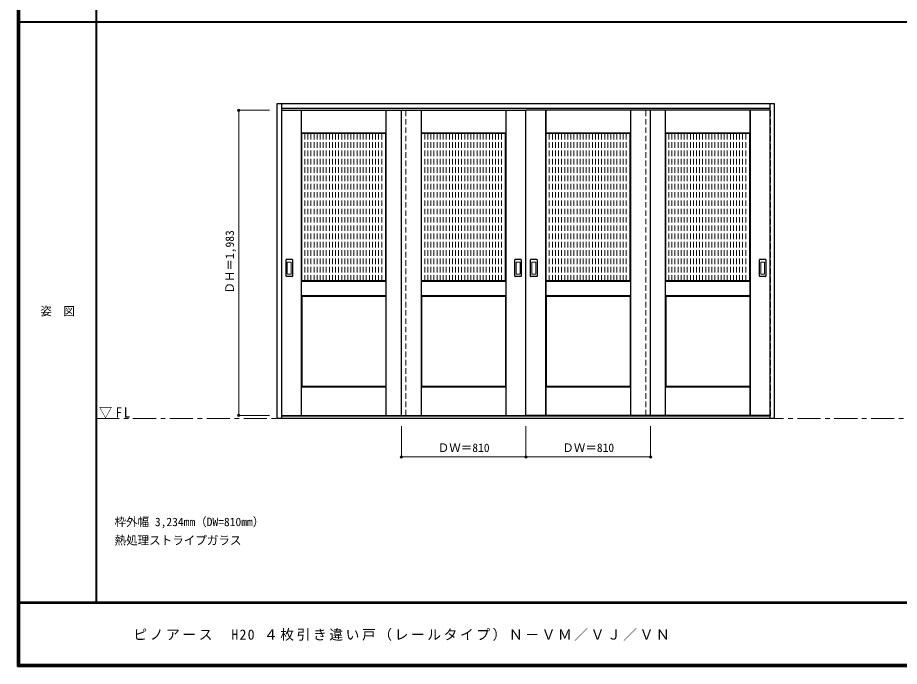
# Model space of a CAD drawing. Units: millimetres, scale not verified. Extents: x -6000 to 5700, y -4307 to 4260.
# Drawn here: x -6000 to -267, y -4205 to 12 of the extents above; entities that cross this region are included whole.
import ezdxf
from ezdxf.enums import TextEntityAlignment as Align

# ---------------------------------------------------------------- set-up
doc = ezdxf.new("R2010")
doc.units = ezdxf.units.MM
doc.header["$LTSCALE"] = 30
doc.header["$PDMODE"] = 32
doc.header["$PDSIZE"] = 15
doc.linetypes.add('CHAIN1', pattern=[8, 5, -1, 1, -1])
doc.linetypes.add('DASHED1', pattern=[1.8, 1.2, -0.6])
for name, color, linetype, lineweight in [('0-2_扉', 3, 'Continuous', 25), ('0-3_仕上げ', 4, 'Continuous', 9), ('0-4_枠', 3, 'Continuous', 25), ('0-6_引手', 3, 'Continuous', 25), ('0-B_寸法', 7, 'Continuous', 9), ('0-C_ハッチ', 4, 'DASHED1', 9), ('F-0_補助線', 7, 'CHAIN1', 18), ('F-1_枠', 6, 'Continuous', 40)]:
    doc.layers.add(name, color=color, linetype=linetype, lineweight=lineweight)
doc.layers.add('0-A_文字', color=7, linetype='Continuous')
doc.layers.add('F-A_文字', color=7, linetype='Continuous')
doc.styles.add('ＭＳ ゴシック', font='')
doc.styles.get('ＭＳ ゴシック').set_extended_font_data('MS Gothic')

msp = doc.modelspace()

# ---------------------------------------------------------------- linework, layer by layer
at = {"layer": '0-2_扉'}
for p, q in [((-4282, -590.25), (-2695, -590.25)), ((-3505, -2573.25), (-3505, -590.25)), ((-2695, -2573.25), (-2695, -590.25)), ((-1108, -590.25), (-2695, -590.25)), ((-1885, -2573.25), (-1885, -590.25)), ((-4282, -2573.25), (-2695, -2573.25)), ((-1108, -2573.25), (-2695, -2573.25))]:
    msp.add_line(p, q, dxfattribs=at)
at = {"layer": '0-2_扉', "color": 4, "linetype": 'DASHED1', "lineweight": 9}
for p, q in [((-3475, -2573.25), (-3475, -590.25)), ((-1915, -2573.25), (-1915, -590.25))]:
    msp.add_line(p, q, dxfattribs=at)
for points in [[(-4282, -2573.25), (-4285, -2573.25), (-4285, -590.25), (-4282, -590.25)], [(-1108, -2573.25), (-1105, -2573.25), (-1105, -590.25), (-1108, -590.25)]]:
    msp.add_lwpolyline(points, dxfattribs=at)
at = {"layer": '0-3_仕上げ', "color": 7, "lineweight": 18}
for p, q in [((-4157, -2573.25), (-4157, -590.25)), ((-4155.5, -737.75), (-4155.5, -590.25)), ((-4154, -736.25), (-4154, -590.25)), ((-3606, -736.25), (-3606, -590.25)), ((-3604.5, -737.75), (-3604.5, -590.25)), ((-3603, -2573.25), (-3603, -590.25)), ((-3377, -2573.25), (-3377, -590.25)), ((-3375.5, -737.75), (-3375.5, -590.25)), ((-3374, -736.25), (-3374, -590.25)), ((-2826, -736.25), (-2826, -590.25)), ((-2824.5, -737.75), (-2824.5, -590.25)), ((-2823, -2573.25), (-2823, -590.25)), ((-2567, -2573.25), (-2567, -590.25)), ((-2565.5, -737.75), (-2565.5, -590.25)), ((-2564, -736.25), (-2564, -590.25)), ((-2016, -736.25), (-2016, -590.25)), ((-2014.5, -737.75), (-2014.5, -590.25)), ((-2013, -2573.25), (-2013, -590.25)), ((-1790, -2573.25), (-1790, -590.25)), ((-1788.5, -737.75), (-1788.5, -590.25)), ((-1787, -736.25), (-1787, -590.25)), ((-1239, -736.25), (-1239, -590.25)), ((-1237.5, -737.75), (-1237.5, -590.25)), ((-1236, -2573.25), (-1236, -590.25)), ((-4154, -736.25), (-4155.5, -737.75)), ((-4153, -740.25), (-4155.5, -737.75)), ((-3606, -736.25), (-4154, -736.25)), ((-3374, -736.25), (-3375.5, -737.75)), ((-3373, -740.25), (-3375.5, -737.75)), ((-2826, -736.25), (-3374, -736.25)), ((-2564, -736.25), (-2565.5, -737.75)), ((-2563, -740.25), (-2565.5, -737.75)), ((-2016, -736.25), (-2564, -736.25)), ((-1787, -736.25), (-1788.5, -737.75)), ((-1786, -740.25), (-1788.5, -737.75)), ((-1239, -736.25), (-1787, -736.25)), ((-4155.5, -1795.75), (-4155.5, -1700.75)), ((-4154, -1794.25), (-4154, -1702.25)), ((-3606, -1702.25), (-4154, -1702.25)), ((-3607, -1698.25), (-3604.5, -1700.75)), ((-3606, -1702.25), (-3604.5, -1700.75)), ((-3606, -1794.25), (-3606, -1702.25)), ((-3604.5, -1795.75), (-3604.5, -1700.75)), ((-3375.5, -1795.75), (-3375.5, -1700.75)), ((-3374, -1794.25), (-3374, -1702.25)), ((-2826, -1702.25), (-3374, -1702.25)), ((-2827, -1698.25), (-2824.5, -1700.75)), ((-2826, -1702.25), (-2824.5, -1700.75)), ((-2826, -1794.25), (-2826, -1702.25)), ((-2824.5, -1795.75), (-2824.5, -1700.75)), ((-2565.5, -1795.75), (-2565.5, -1700.75)), ((-2564, -1794.25), (-2564, -1702.25)), ((-2016, -1702.25), (-2564, -1702.25)), ((-2017, -1698.25), (-2014.5, -1700.75)), ((-2016, -1702.25), (-2014.5, -1700.75)), ((-2016, -1794.25), (-2016, -1702.25)), ((-2014.5, -1795.75), (-2014.5, -1700.75)), ((-1788.5, -1795.75), (-1788.5, -1700.75)), ((-1787, -1794.25), (-1787, -1702.25)), ((-1239, -1702.25), (-1787, -1702.25)), ((-1240, -1698.25), (-1237.5, -1700.75)), ((-1239, -1702.25), (-1237.5, -1700.75)), ((-1239, -1794.25), (-1239, -1702.25)), ((-1237.5, -1795.75), (-1237.5, -1700.75)), ((-4154, -1794.25), (-4155.5, -1795.75)), ((-4153, -1798.25), (-4155.5, -1795.75)), ((-4154, -1794.25), (-3606, -1794.25)), ((-3374, -1794.25), (-3375.5, -1795.75)), ((-3373, -1798.25), (-3375.5, -1795.75)), ((-3374, -1794.25), (-2826, -1794.25)), ((-2564, -1794.25), (-2565.5, -1795.75)), ((-2563, -1798.25), (-2565.5, -1795.75)), ((-2564, -1794.25), (-2016, -1794.25)), ((-1787, -1794.25), (-1788.5, -1795.75)), ((-1786, -1798.25), (-1788.5, -1795.75)), ((-1787, -1794.25), (-1239, -1794.25)), ((-4155.5, -2573.25), (-4155.5, -2387.75)), ((-4154, -2573.25), (-4154, -2389.25)), ((-3606, -2389.25), (-4154, -2389.25)), ((-3607, -2385.25), (-3604.5, -2387.75)), ((-3606, -2389.25), (-3604.5, -2387.75)), ((-3606, -2573.25), (-3606, -2389.25)), ((-3604.5, -2573.25), (-3604.5, -2387.75)), ((-3375.5, -2573.25), (-3375.5, -2387.75)), ((-3374, -2573.25), (-3374, -2389.25)), ((-2826, -2389.25), (-3374, -2389.25)), ((-2827, -2385.25), (-2824.5, -2387.75)), ((-2826, -2389.25), (-2824.5, -2387.75)), ((-2826, -2573.25), (-2826, -2389.25)), ((-2824.5, -2573.25), (-2824.5, -2387.75)), ((-2565.5, -2573.25), (-2565.5, -2387.75)), ((-2564, -2573.25), (-2564, -2389.25)), ((-2016, -2389.25), (-2564, -2389.25)), ((-2017, -2385.25), (-2014.5, -2387.75)), ((-2016, -2389.25), (-2014.5, -2387.75)), ((-2016, -2573.25), (-2016, -2389.25)), ((-2014.5, -2573.25), (-2014.5, -2387.75)), ((-1788.5, -2573.25), (-1788.5, -2387.75)), ((-1787, -2573.25), (-1787, -2389.25)), ((-1239, -2389.25), (-1787, -2389.25)), ((-1240, -2385.25), (-1237.5, -2387.75)), ((-1239, -2389.25), (-1237.5, -2387.75)), ((-1239, -2573.25), (-1239, -2389.25)), ((-1237.5, -2573.25), (-1237.5, -2387.75))]:
    msp.add_line(p, q, dxfattribs=at)
at = {"layer": '0-3_仕上げ', "color": 3, "lineweight": 25}
for p, q in [((-4153, -1698.25), (-4153, -740.25)), ((-3607, -740.25), (-4153, -740.25)), ((-3607, -1698.25), (-3607, -740.25)), ((-3373, -1698.25), (-3373, -740.25)), ((-2827, -740.25), (-3373, -740.25)), ((-2827, -1698.25), (-2827, -740.25)), ((-2563, -1698.25), (-2563, -740.25)), ((-2017, -740.25), (-2563, -740.25)), ((-2017, -1698.25), (-2017, -740.25)), ((-1786, -1698.25), (-1786, -740.25)), ((-1240, -740.25), (-1786, -740.25)), ((-1240, -1698.25), (-1240, -740.25)), ((-3607, -1698.25), (-4153, -1698.25)), ((-2827, -1698.25), (-3373, -1698.25)), ((-2017, -1698.25), (-2563, -1698.25)), ((-1240, -1698.25), (-1786, -1698.25)), ((-4153, -1798.25), (-4153, -2385.25)), ((-3373, -1798.25), (-3373, -2385.25)), ((-2563, -1798.25), (-2563, -2385.25)), ((-1786, -1798.25), (-1786, -2385.25)), ((-3607, -2385.25), (-4153, -2385.25)), ((-2827, -2385.25), (-3373, -2385.25)), ((-2017, -2385.25), (-2563, -2385.25)), ((-1240, -2385.25), (-1786, -2385.25))]:
    msp.add_line(p, q, dxfattribs=at)
at = {"layer": '0-3_仕上げ', "color": 7, "lineweight": 18}
for points in [[(-3606, -736.25), (-3604.5, -737.75), (-3607, -740.25)], [(-2826, -736.25), (-2824.5, -737.75), (-2827, -740.25)], [(-2016, -736.25), (-2014.5, -737.75), (-2017, -740.25)], [(-1239, -736.25), (-1237.5, -737.75), (-1240, -740.25)], [(-4154, -1702.25), (-4155.5, -1700.75), (-4153, -1698.25)], [(-3374, -1702.25), (-3375.5, -1700.75), (-3373, -1698.25)], [(-2564, -1702.25), (-2565.5, -1700.75), (-2563, -1698.25)], [(-1787, -1702.25), (-1788.5, -1700.75), (-1786, -1698.25)], [(-3606, -1794.25), (-3604.5, -1795.75), (-3607, -1798.25)], [(-2826, -1794.25), (-2824.5, -1795.75), (-2827, -1798.25)], [(-2016, -1794.25), (-2014.5, -1795.75), (-2017, -1798.25)], [(-1239, -1794.25), (-1237.5, -1795.75), (-1240, -1798.25)], [(-4154, -2389.25), (-4155.5, -2387.75), (-4153, -2385.25)], [(-3374, -2389.25), (-3375.5, -2387.75), (-3373, -2385.25)], [(-2564, -2389.25), (-2565.5, -2387.75), (-2563, -2385.25)], [(-1787, -2389.25), (-1788.5, -2387.75), (-1786, -2385.25)]]:
    msp.add_lwpolyline(points, dxfattribs=at)
at = {"layer": '0-3_仕上げ', "color": 3, "lineweight": 25}
for points in [[(-4153, -1798.25), (-3607, -1798.25), (-3607, -2385.25)], [(-3373, -1798.25), (-2827, -1798.25), (-2827, -2385.25)], [(-2563, -1798.25), (-2017, -1798.25), (-2017, -2385.25)], [(-1786, -1798.25), (-1240, -1798.25), (-1240, -2385.25)]]:
    msp.add_lwpolyline(points, dxfattribs=at)
at = {"layer": '0-4_枠'}
for p, q in [((-4312, -546.25), (-1078, -546.25)), ((-4312, -2593.25), (-4312, -546.25)), ((-4282, -2593.25), (-4282, -546.25)), ((-1108, -2593.25), (-1108, -546.25)), ((-1078, -2593.25), (-1078, -546.25)), ((-4282, -576.25), (-1108, -576.25)), ((-1108, -2578.25), (-4282, -2578.25)), ((-1078, -2593.25), (-4312, -2593.25))]:
    msp.add_line(p, q, dxfattribs=at)
at = {"layer": '0-6_引手'}
for p, q in [((-4255, -1669.25), (-4255, -1562.25)), ((-4214.5, -1560.75), (-4253.5, -1560.75)), ((-4213, -1562.25), (-4213, -1669.25)), ((-2767, -1669.25), (-2767, -1562.25)), ((-2726.5, -1560.75), (-2765.5, -1560.75)), ((-2725, -1562.25), (-2725, -1669.25)), ((-2665, -1669.25), (-2665, -1562.25)), ((-2624.5, -1560.75), (-2663.5, -1560.75)), ((-2623, -1562.25), (-2623, -1669.25)), ((-1177, -1669.25), (-1177, -1562.25)), ((-1136.5, -1560.75), (-1175.5, -1560.75)), ((-1135, -1562.25), (-1135, -1669.25)), ((-4214.5, -1670.75), (-4253.5, -1670.75)), ((-2726.5, -1670.75), (-2765.5, -1670.75)), ((-2624.5, -1670.75), (-2663.5, -1670.75)), ((-1136.5, -1670.75), (-1175.5, -1670.75))]:
    msp.add_line(p, q, dxfattribs=at)
at = {"layer": '0-6_引手', "color": 7, "lineweight": 18}
for p, q in [((-4246.5, -1653.25), (-4246.5, -1578.25)), ((-4223, -1576.75), (-4245, -1576.75)), ((-4221.5, -1578.25), (-4221.5, -1653.25)), ((-2758.5, -1653.25), (-2758.5, -1578.25)), ((-2735, -1576.75), (-2757, -1576.75)), ((-2733.5, -1578.25), (-2733.5, -1653.25)), ((-2656.5, -1653.25), (-2656.5, -1578.25)), ((-2633, -1576.75), (-2655, -1576.75)), ((-2631.5, -1578.25), (-2631.5, -1653.25)), ((-1168.5, -1653.25), (-1168.5, -1578.25)), ((-1145, -1576.75), (-1167, -1576.75)), ((-1143.5, -1578.25), (-1143.5, -1653.25)), ((-4223, -1654.75), (-4245, -1654.75)), ((-2735, -1654.75), (-2757, -1654.75)), ((-2633, -1654.75), (-2655, -1654.75)), ((-1145, -1654.75), (-1167, -1654.75))]:
    msp.add_line(p, q, dxfattribs=at)
at = {"layer": '0-6_引手'}
for centre, start, end in [((-4253.5, -1562.25), 90, 180), ((-4214.5, -1562.25), 0, 90), ((-2765.5, -1562.25), 90, 180), ((-2726.5, -1562.25), 0, 90), ((-2663.5, -1562.25), 90, 180), ((-2624.5, -1562.25), 0, 90), ((-1175.5, -1562.25), 90, 180), ((-1136.5, -1562.25), 0, 90), ((-4253.5, -1669.25), 180, 270), ((-4214.5, -1669.25), 270, 0), ((-2765.5, -1669.25), 180, 270), ((-2726.5, -1669.25), 270, 0), ((-2663.5, -1669.25), 180, 270), ((-2624.5, -1669.25), 270, 0), ((-1175.5, -1669.25), 180, 270), ((-1136.5, -1669.25), 270, 0)]:
    msp.add_arc(centre, 1.5, start, end, dxfattribs=at)
at = {"layer": '0-6_引手', "color": 7, "lineweight": 18}
for centre, start, end in [((-4245, -1578.25), 90, 180), ((-4223, -1578.25), 0, 90), ((-2757, -1578.25), 90, 180), ((-2735, -1578.25), 0, 90), ((-2655, -1578.25), 90, 180), ((-2633, -1578.25), 0, 90), ((-1167, -1578.25), 90, 180), ((-1145, -1578.25), 0, 90), ((-4245, -1653.25), 180, 270), ((-4223, -1653.25), 270, 0), ((-2757, -1653.25), 180, 270), ((-2735, -1653.25), 270, 0), ((-2655, -1653.25), 180, 270), ((-2633, -1653.25), 270, 0), ((-1167, -1653.25), 180, 270), ((-1145, -1653.25), 270, 0)]:
    msp.add_arc(centre, 1.5, start, end, dxfattribs=at)
at = {"layer": '0-B_寸法', "color": 4}
for p, q in [((-4562, -590.25), (-4362, -590.25)), ((-4562, -590.25), (-4562, -2573.25)), ((-4562, -2573.25), (-4362, -2573.25)), ((-3505, -2843.25), (-3505, -2643.25)), ((-2695, -2843.25), (-2695, -2643.25))]:
    msp.add_line(p, q, dxfattribs=at)
msp.add_lwpolyline([(-3505, -2843.25), (-1885, -2843.25), (-1885, -2643.25)], dxfattribs=at)
at = {"layer": '0-B_寸法'}
for p in [(-4562, -590.25), (-4562, -2573.25), (-3505, -2843.25), (-2695, -2843.25), (-1885, -2843.25)]:
    msp.add_point(p, dxfattribs=at)
at = {"layer": '0-C_ハッチ'}
for p, q in [((-4133, -1698.25), (-4133, -740.25)), ((-4113, -1698.25), (-4113, -740.25)), ((-4093, -1698.25), (-4093, -740.25)), ((-4073, -1698.25), (-4073, -740.25)), ((-4053, -1698.25), (-4053, -740.25)), ((-4033, -1698.25), (-4033, -740.25)), ((-4013, -1698.25), (-4013, -740.25)), ((-3993, -1698.25), (-3993, -740.25)), ((-3973, -1698.25), (-3973, -740.25)), ((-3953, -1698.25), (-3953, -740.25)), ((-3933, -1698.25), (-3933, -740.25)), ((-3913, -1698.25), (-3913, -740.25)), ((-3893, -1698.25), (-3893, -740.25)), ((-3873, -1698.25), (-3873, -740.25)), ((-3853, -1698.25), (-3853, -740.25)), ((-3833, -1698.25), (-3833, -740.25)), ((-3813, -1698.25), (-3813, -740.25)), ((-3793, -1698.25), (-3793, -740.25)), ((-3773, -1698.25), (-3773, -740.25)), ((-3753, -1698.25), (-3753, -740.25)), ((-3733, -1698.25), (-3733, -740.25)), ((-3713, -1698.25), (-3713, -740.25)), ((-3693, -1698.25), (-3693, -740.25)), ((-3673, -1698.25), (-3673, -740.25)), ((-3653, -1698.25), (-3653, -740.25)), ((-3633, -1698.25), (-3633, -740.25)), ((-3353, -1698.25), (-3353, -740.25)), ((-3333, -1698.25), (-3333, -740.25)), ((-3313, -1698.25), (-3313, -740.25)), ((-3293, -1698.25), (-3293, -740.25)), ((-3273, -1698.25), (-3273, -740.25)), ((-3253, -1698.25), (-3253, -740.25)), ((-3233, -1698.25), (-3233, -740.25)), ((-3213, -1698.25), (-3213, -740.25)), ((-3193, -1698.25), (-3193, -740.25)), ((-3173, -1698.25), (-3173, -740.25)), ((-3153, -1698.25), (-3153, -740.25)), ((-3133, -1698.25), (-3133, -740.25)), ((-3113, -1698.25), (-3113, -740.25)), ((-3093, -1698.25), (-3093, -740.25)), ((-3073, -1698.25), (-3073, -740.25)), ((-3053, -1698.25), (-3053, -740.25)), ((-3033, -1698.25), (-3033, -740.25)), ((-3013, -1698.25), (-3013, -740.25)), ((-2993, -1698.25), (-2993, -740.25)), ((-2973, -1698.25), (-2973, -740.25)), ((-2953, -1698.25), (-2953, -740.25)), ((-2933, -1698.25), (-2933, -740.25)), ((-2913, -1698.25), (-2913, -740.25)), ((-2893, -1698.25), (-2893, -740.25)), ((-2873, -1698.25), (-2873, -740.25)), ((-2853, -1698.25), (-2853, -740.25)), ((-2543, -1698.25), (-2543, -740.25)), ((-2523, -1698.25), (-2523, -740.25)), ((-2503, -1698.25), (-2503, -740.25)), ((-2483, -1698.25), (-2483, -740.25)), ((-2463, -1698.25), (-2463, -740.25)), ((-2443, -1698.25), (-2443, -740.25)), ((-2423, -1698.25), (-2423, -740.25)), ((-2403, -1698.25), (-2403, -740.25)), ((-2383, -1698.25), (-2383, -740.25)), ((-2363, -1698.25), (-2363, -740.25)), ((-2343, -1698.25), (-2343, -740.25)), ((-2323, -1698.25), (-2323, -740.25)), ((-2303, -1698.25), (-2303, -740.25)), ((-2283, -1698.25), (-2283, -740.25)), ((-2263, -1698.25), (-2263, -740.25)), ((-2243, -1698.25), (-2243, -740.25)), ((-2223, -1698.25), (-2223, -740.25)), ((-2203, -1698.25), (-2203, -740.25)), ((-2183, -1698.25), (-2183, -740.25)), ((-2163, -1698.25), (-2163, -740.25)), ((-2143, -1698.25), (-2143, -740.25)), ((-2123, -1698.25), (-2123, -740.25)), ((-2103, -1698.25), (-2103, -740.25)), ((-2083, -1698.25), (-2083, -740.25)), ((-2063, -1698.25), (-2063, -740.25)), ((-2043, -1698.25), (-2043, -740.25)), ((-1766, -1698.25), (-1766, -740.25)), ((-1746, -1698.25), (-1746, -740.25)), ((-1726, -1698.25), (-1726, -740.25)), ((-1706, -1698.25), (-1706, -740.25)), ((-1686, -1698.25), (-1686, -740.25)), ((-1666, -1698.25), (-1666, -740.25)), ((-1646, -1698.25), (-1646, -740.25)), ((-1626, -1698.25), (-1626, -740.25)), ((-1606, -1698.25), (-1606, -740.25)), ((-1586, -1698.25), (-1586, -740.25)), ((-1566, -1698.25), (-1566, -740.25)), ((-1546, -1698.25), (-1546, -740.25)), ((-1526, -1698.25), (-1526, -740.25)), ((-1506, -1698.25), (-1506, -740.25)), ((-1486, -1698.25), (-1486, -740.25)), ((-1466, -1698.25), (-1466, -740.25)), ((-1446, -1698.25), (-1446, -740.25)), ((-1426, -1698.25), (-1426, -740.25)), ((-1406, -1698.25), (-1406, -740.25)), ((-1386, -1698.25), (-1386, -740.25)), ((-1366, -1698.25), (-1366, -740.25)), ((-1346, -1698.25), (-1346, -740.25)), ((-1326, -1698.25), (-1326, -740.25)), ((-1306, -1698.25), (-1306, -740.25)), ((-1286, -1698.25), (-1286, -740.25)), ((-1266, -1698.25), (-1266, -740.25))]:
    msp.add_line(p, q, dxfattribs=at)
at = {"layer": 'F-0_補助線'}
msp.add_line((-5490, -2593.25), (100, -2593.25), dxfattribs=at)
at = {"layer": 'F-1_枠'}
for p, q in [((-6000, 4175), (-6000, -4205)), ((-5995, 4175), (-5995, -4205)), ((-5990, 4175), (-5990, -4205)), ((-5490, 4175), (-5490, -3790)), ((-6000, -15.5), (5700, -15.5)), ((5700, -3790), (-6000, -3790)), ((5700, -3795), (-6000, -3795)), ((5700, -4195), (-6000, -4195)), ((5700, -4200), (-6000, -4200)), ((5700, -4205), (-6000, -4205))]:
    msp.add_line(p, q, dxfattribs=at)

# ---------------------------------------------------------------- texts
at = {"layer": '0-A_文字', "style": 'ＭＳ ゴシック'}
for s, p in [('枠外幅 3,234mm（DW=810mm）', (-5370, -3310)), ('熱処理ストライプガラス', (-5370, -3430))]:
    msp.add_text(s, height=54.99, dxfattribs=at).set_placement(p, align=Align.BOTTOM_LEFT)
at = {"layer": '0-B_寸法', "style": 'ＭＳ ゴシック'}
msp.add_text('ＤＨ＝1,983', height=54.99, rotation=90, dxfattribs=at).set_placement((-4577, -1782), align=Align.BOTTOM_LEFT)
for p in [(-3268.75, -2828.25), (-2458.75, -2828.25)]:
    msp.add_text('ＤＷ＝810', height=54.99, dxfattribs=at).set_placement(p, align=Align.BOTTOM_LEFT)
at = {"layer": 'F-A_文字', "style": 'ＭＳ ゴシック'}
msp.add_text('姿\u3000図', height=54.99, dxfattribs=at).set_placement((-5852.5, -1940.25), align=Align.BOTTOM_LEFT)
at = {"layer": 'F-A_文字', "char_height": 65.98, "attachment_point": 7, "style": 'ＭＳ ゴシック'}
for s, insert in [('\\T1.26;\\W0.95;▽FL', (-5471.25, -2593.25)), ('\\T1.18;ピノアース\u3000H20\\~４枚引き違い戸（レールタイプ）Ｎ－ＶＭ／ＶＪ／ＶＮ', (-5247.55, -4040))]:
    msp.add_mtext(s, dxfattribs=dict(at, insert=insert))

doc.saveas('drawing.dxf')
